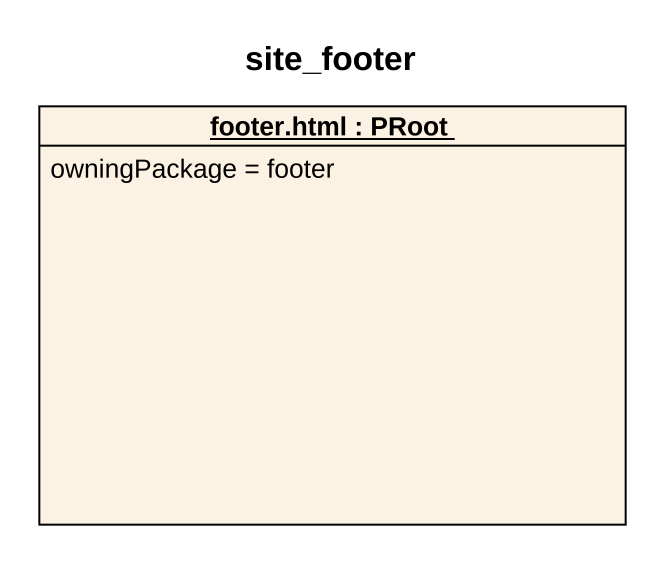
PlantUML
@startuml
title site_footer
hide circle
hide empty members
object "footer.html : PRoot" as footer_html {
  owningPackage = footer
}
@enduml
